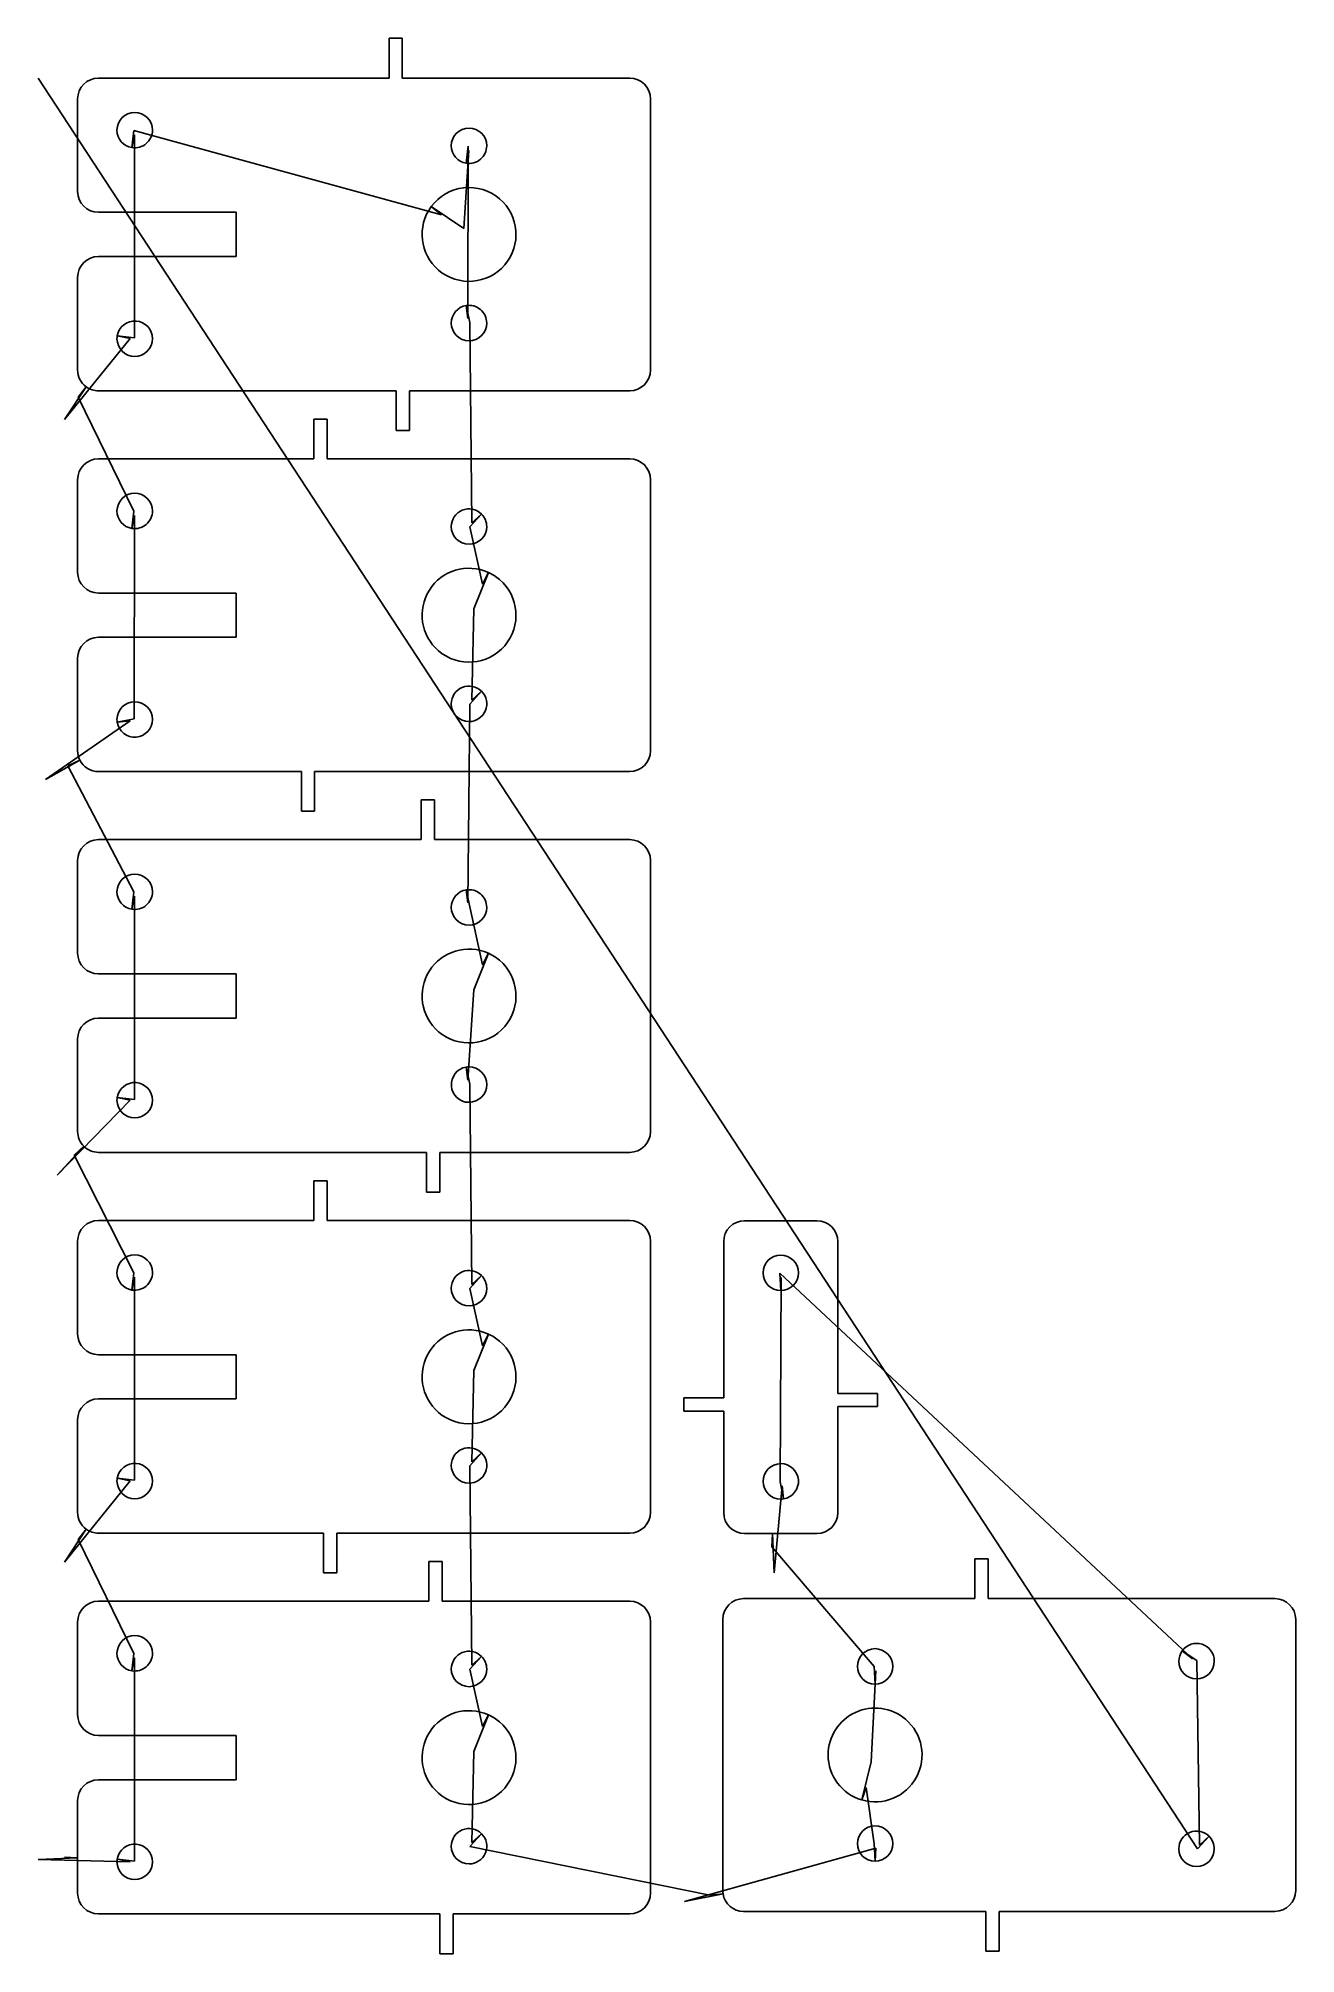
# Model space of a CAD drawing. Extents: x 0.86 to 5.6, y 0.85 to 8.08.
import ezdxf

# ---------------------------------------------------------------- set-up
doc = ezdxf.new("R2010")
doc.units = 0
doc.layers.get('0').update_dxf_attribs({"linetype": 'CONTINUOUS'})
for name, color, linetype in [('2', 7, 'CONTINUOUS'), ('5', 7, 'CONTINUOUS'), ('9', 7, 'CONTINUOUS')]:
    doc.layers.add(name, color=color, linetype=linetype)

msp = doc.modelspace()

# ---------------------------------------------------------------- linework, layer by layer
at = {"color": 0, "linetype": 'CONTINUOUS'}
for p, q in [((2.18, 8.0827), (2.23, 8.0827)), ((0.8564, 7.9327), (5.2312, 1.2453)), ((2.3781, 7.4161), (1.2171, 7.735)), ((1.2196, 7.7185), (1.2193, 6.9514)), ((2.477, 7.0241), (2.4788, 7.6759)), ((2.4813, 7.6594), (2.4626, 7.3644)), ((1.2028, 6.949), (0.9553, 6.6428)), ((2.4925, 6.2525), (2.4845, 7.0092)), ((1.0063, 6.7277), (1.2171, 6.297)), ((1.8966, 6.6447), (1.9466, 6.6447)), ((2.257, 6.6016), (2.207, 6.6016)), ((1.2196, 6.2805), (1.2184, 5.5131)), ((2.5324, 6.0212), (2.4848, 6.2377)), ((2.4925, 5.5832), (2.4996, 5.9278)), ((1.2035, 5.5056), (0.8841, 5.2835)), ((2.477, 4.8176), (2.4848, 5.5684)), ((0.9681, 5.336), (1.2171, 4.8591)), ((1.8993, 5.1636), (1.8493, 5.1636)), ((2.3015, 5.2068), (2.3515, 5.2068)), ((1.2196, 4.8426), (1.2193, 4.0756)), ((2.5324, 4.5833), (2.4845, 4.8026)), ((2.477, 4.1483), (2.4996, 4.4898)), ((2.4925, 3.3767), (2.4845, 4.1333)), ((1.2028, 4.0731), (0.9275, 3.7893)), ((0.9912, 3.8651), (1.2171, 3.4211)), ((1.8966, 3.7688), (1.9466, 3.7688)), ((2.3718, 3.7257), (2.3218, 3.7257)), ((1.2196, 3.4046), (1.2193, 2.6376)), ((5.2125, 1.9629), (3.6554, 3.4202)), ((3.6605, 3.4035), (3.6557, 2.6316)), ((2.5324, 3.1453), (2.4848, 3.3618)), ((2.4925, 2.7074), (2.4996, 3.0519)), ((4.0237, 2.9156), (4.0237, 2.9656)), ((3.293, 2.9491), (3.293, 2.8991)), ((2.4925, 1.9387), (2.4848, 2.6926)), ((1.2028, 2.6351), (0.9553, 2.3289)), ((3.6632, 2.6167), (3.6333, 2.2881)), ((1.0063, 2.4138), (1.2171, 1.9832)), ((2.3303, 2.3309), (2.3803, 2.3309)), ((3.6246, 2.3868), (4.0115, 1.9342)), ((4.4408, 2.3407), (4.3908, 2.3407)), ((1.9831, 2.2877), (1.9331, 2.2877)), ((1.2196, 1.9667), (1.2193, 1.1997)), ((5.2383, 1.2595), (5.2284, 1.9575)), ((2.5324, 1.7074), (2.4848, 1.9239)), ((4.0166, 1.9176), (4.0001, 1.5743)), ((2.4925, 1.2694), (2.4996, 1.6139)), ((3.9805, 1.4773), (4.0115, 1.2649)), ((3.3911, 1.0704), (2.4848, 1.2546)), ((4.0166, 1.2483), (3.295, 1.0464)), ((1.2028, 1.1972), (0.8564, 1.2057)), ((2.4217, 0.8498), (2.3717, 0.8498)), ((4.4322, 0.8596), (4.4822, 0.8596))]:
    msp.add_line(p, q, dxfattribs=at)
at = {"layer": '2', "color": 2, "linetype": 'CONTINUOUS'}
for p, q in [((2.18, 7.9327), (2.18, 8.0827)), ((2.23, 7.9327), (2.23, 8.0827)), ((2.207, 6.7516), (2.207, 6.6016)), ((2.257, 6.7516), (2.257, 6.6016)), ((1.8966, 6.4947), (1.8966, 6.6447)), ((1.9466, 6.4947), (1.9466, 6.6447)), ((1.8493, 5.3136), (1.8493, 5.1636)), ((1.8993, 5.3136), (1.8993, 5.1636)), ((2.3015, 5.0568), (2.3015, 5.2068)), ((2.3515, 5.0568), (2.3515, 5.2068)), ((2.3218, 3.8757), (2.3218, 3.7257)), ((2.3718, 3.8757), (2.3718, 3.7257)), ((1.8966, 3.6188), (1.8966, 3.7688)), ((1.9466, 3.6188), (1.9466, 3.7688)), ((3.8737, 2.9656), (4.0237, 2.9656)), ((3.443, 2.9491), (3.293, 2.9491)), ((3.443, 2.8991), (3.293, 2.8991)), ((3.8737, 2.9156), (4.0237, 2.9156)), ((1.9331, 2.4377), (1.9331, 2.2877)), ((1.9831, 2.4377), (1.9831, 2.2877)), ((2.3303, 2.1809), (2.3303, 2.3309)), ((2.3803, 2.1809), (2.3803, 2.3309)), ((4.3908, 2.1907), (4.3908, 2.3407)), ((4.4408, 2.1907), (4.4408, 2.3407)), ((2.3717, 0.9998), (2.3717, 0.8498)), ((2.4217, 0.9998), (2.4217, 0.8498)), ((4.4322, 1.0096), (4.4322, 0.8596)), ((4.4822, 1.0096), (4.4822, 0.8596))]:
    msp.add_line(p, q, dxfattribs=at)
at = {"layer": '5', "color": 5, "linetype": 'CONTINUOUS'}
for p, q in [((1.0835, 7.9327), (2.18, 7.9327)), ((2.23, 7.9327), (3.0882, 7.9327)), ((1.0048, 7.8539), (1.0048, 7.5043)), ((3.1669, 7.8539), (3.1669, 6.8303)), ((1.0835, 7.4256), (1.6032, 7.4256)), ((1.6032, 7.4256), (1.6032, 7.2586)), ((1.6032, 7.2586), (1.0835, 7.2586)), ((1.0048, 7.1799), (1.0048, 6.8303)), ((2.207, 6.7516), (1.0835, 6.7516)), ((3.0882, 6.7516), (2.257, 6.7516)), ((1.0835, 6.4947), (1.8966, 6.4947)), ((1.9466, 6.4947), (3.0882, 6.4947)), ((1.0048, 6.416), (1.0048, 6.0664)), ((3.1669, 6.416), (3.1669, 5.3924)), ((1.0835, 5.9876), (1.6032, 5.9876)), ((1.6032, 5.9876), (1.6032, 5.8207)), ((1.6032, 5.8207), (1.0835, 5.8207)), ((1.0048, 5.742), (1.0048, 5.3924)), ((1.8493, 5.3136), (1.0835, 5.3136)), ((3.0882, 5.3136), (1.8993, 5.3136)), ((1.0835, 5.0568), (2.3015, 5.0568)), ((2.3515, 5.0568), (3.0882, 5.0568)), ((1.0048, 4.978), (1.0048, 4.6284)), ((3.1669, 4.978), (3.1669, 3.9544)), ((1.0835, 4.5497), (1.6032, 4.5497)), ((1.6032, 4.5497), (1.6032, 4.3828)), ((1.6032, 4.3828), (1.0835, 4.3828)), ((1.0048, 4.304), (1.0048, 3.9544)), ((2.3218, 3.8757), (1.0835, 3.8757)), ((3.0882, 3.8757), (2.3718, 3.8757)), ((1.0835, 3.6188), (1.8966, 3.6188)), ((1.9466, 3.6188), (3.0882, 3.6188)), ((3.7949, 3.6176), (3.5217, 3.6176)), ((1.0048, 3.5401), (1.0048, 3.1905)), ((3.1669, 3.5401), (3.1669, 2.5165)), ((3.443, 3.5389), (3.443, 2.9491)), ((3.8737, 2.9656), (3.8737, 3.5389)), ((1.0835, 3.1118), (1.6032, 3.1118)), ((1.6032, 3.1118), (1.6032, 2.9448)), ((1.6032, 2.9448), (1.0835, 2.9448)), ((3.443, 2.8991), (3.443, 2.5152)), ((3.8737, 2.5152), (3.8737, 2.9156)), ((1.0048, 2.8661), (1.0048, 2.5165)), ((1.9331, 2.4377), (1.0835, 2.4377)), ((3.0882, 2.4377), (1.9831, 2.4377)), ((3.5217, 2.4365), (3.6268, 2.4365)), ((3.6268, 2.4365), (3.7949, 2.4365)), ((1.0835, 2.1809), (2.3303, 2.1809)), ((2.3803, 2.1809), (3.0882, 2.1809)), ((4.3908, 2.1907), (3.5183, 2.1907)), ((5.523, 2.1907), (4.4408, 2.1907)), ((1.0048, 2.1022), (1.0048, 1.7526)), ((3.1669, 2.1022), (3.1669, 1.0785)), ((3.4396, 2.112), (3.4396, 1.0883)), ((5.6017, 2.112), (5.6017, 1.0883)), ((1.0835, 1.6738), (1.6032, 1.6738)), ((1.6032, 1.6738), (1.6032, 1.5069)), ((1.6032, 1.5069), (1.0835, 1.5069)), ((1.0048, 1.4281), (1.0048, 1.2122)), ((1.0048, 1.2122), (1.0048, 1.0785)), ((2.3717, 0.9998), (1.0835, 0.9998)), ((3.0882, 0.9998), (2.4217, 0.9998)), ((3.5183, 1.0096), (4.4322, 1.0096)), ((4.4822, 1.0096), (5.523, 1.0096))]:
    msp.add_line(p, q, dxfattribs=at)
for centre, radius, start, end in [((1.0835, 7.8539), 0.0787, 90, 180), ((3.0882, 7.8539), 0.0787, 360, 90), ((1.2202, 7.7358), 0.0669, 360, 180), ((2.4819, 7.6768), 0.0669, 360, 180), ((1.2202, 7.7358), 0.0669, 180, 261), ((1.2202, 7.7358), 0.0669, 261, 0), ((2.4819, 7.6768), 0.0669, 180, 261), ((2.4819, 7.6768), 0.0669, 261, 0), ((1.0835, 7.5043), 0.0787, 180, 270), ((2.4819, 7.3421), 0.1772, 49.48577, 143.53719), ((2.4819, 7.3421), 0.1772, 229.48577, 49.48577), ((2.4819, 7.3421), 0.1772, 143.53719, 229.48577), ((1.0835, 7.1799), 0.0787, 90, 180), ((2.4819, 7.0075), 0.0669, 99, 180), ((2.4819, 7.0075), 0.0669, 360, 99), ((1.2202, 6.9484), 0.0669, 171, 180), ((1.2202, 6.9484), 0.0669, 180, 360), ((1.2202, 6.9484), 0.0669, 360, 171), ((2.4819, 7.0075), 0.0669, 180, 360), ((1.0835, 6.8303), 0.0787, 180, 234), ((3.0882, 6.8303), 0.0787, 270, 360), ((1.0835, 6.8303), 0.0787, 234, 270), ((1.0835, 6.416), 0.0787, 90, 180), ((3.0882, 6.416), 0.0787, 360, 90), ((1.2202, 6.2979), 0.0669, 360, 180), ((1.2202, 6.2979), 0.0669, 180, 261), ((1.2202, 6.2979), 0.0669, 261, 0), ((2.4819, 6.2388), 0.0669, 45, 180), ((2.4819, 6.2388), 0.0669, 180, 360), ((2.4819, 6.2388), 0.0669, 360, 45), ((2.4819, 5.9042), 0.1772, 65.69146, 229.48577), ((1.0835, 6.0664), 0.0787, 180, 270), ((2.4819, 5.9042), 0.1772, 229.48577, 49.48577), ((2.4819, 5.9042), 0.1772, 49.48577, 65.69146), ((1.0835, 5.742), 0.0787, 90, 180), ((1.2202, 5.5105), 0.0669, 360, 180), ((2.4819, 5.5695), 0.0669, 45, 180), ((2.4819, 5.5695), 0.0669, 180, 270), ((2.4819, 5.5695), 0.0669, 270, 45), ((1.2202, 5.5105), 0.0669, 180, 189), ((1.2202, 5.5105), 0.0669, 189, 360), ((1.0835, 5.3924), 0.0787, 180, 207), ((1.0835, 5.3924), 0.0787, 207, 270), ((3.0882, 5.3924), 0.0787, 270, 360), ((1.0835, 4.978), 0.0787, 90, 180), ((3.0882, 4.978), 0.0787, 360, 90), ((1.2202, 4.8599), 0.0669, 360, 180), ((1.2202, 4.8599), 0.0669, 180, 261), ((1.2202, 4.8599), 0.0669, 261, 0), ((2.4819, 4.8009), 0.0669, 99, 180), ((2.4819, 4.8009), 0.0669, 360, 99), ((2.4819, 4.8009), 0.0669, 180, 360), ((2.4819, 4.4662), 0.1772, 65.69146, 229.48577), ((1.0835, 4.6284), 0.0787, 180, 270), ((2.4819, 4.4662), 0.1772, 229.48577, 49.48577), ((2.4819, 4.4662), 0.1772, 49.48577, 65.69146), ((1.0835, 4.304), 0.0787, 90, 180), ((2.4819, 4.1316), 0.0669, 99, 270), ((2.4819, 4.1316), 0.0669, 90, 99), ((2.4819, 4.1316), 0.0669, 270, 90), ((1.2202, 4.0725), 0.0669, 360, 171), ((1.2202, 4.0725), 0.0669, 171, 180), ((1.2202, 4.0725), 0.0669, 180, 360), ((1.0835, 3.9544), 0.0787, 180, 225), ((3.0882, 3.9544), 0.0787, 270, 360), ((1.0835, 3.9544), 0.0787, 225, 270), ((1.0835, 3.5401), 0.0787, 90, 180), ((3.0882, 3.5401), 0.0787, 360, 90), ((3.5217, 3.5389), 0.0787, 90, 180), ((3.7949, 3.5389), 0.0787, 360, 90), ((1.2202, 3.422), 0.0669, 360, 180), ((3.6583, 3.4208), 0.0669, 0, 180), ((1.2202, 3.422), 0.0669, 180, 261), ((1.2202, 3.422), 0.0669, 261, 0), ((2.4819, 3.3629), 0.0669, 45, 180), ((2.4819, 3.3629), 0.0669, 360, 45), ((3.6583, 3.4208), 0.0669, 180, 270), ((3.6583, 3.4208), 0.0669, 270, 360), ((2.4819, 3.3629), 0.0669, 180, 360), ((1.0835, 3.1905), 0.0787, 180, 270), ((2.4819, 3.0283), 0.1772, 65.69146, 229.48577), ((2.4819, 3.0283), 0.1772, 49.48577, 65.69146), ((2.4819, 3.0283), 0.1772, 229.48577, 49.48577), ((1.0835, 2.8661), 0.0787, 90, 180), ((2.4819, 2.6936), 0.0669, 45, 180), ((1.2202, 2.6346), 0.0669, 360, 171), ((2.4819, 2.6936), 0.0669, 180, 270), ((2.4819, 2.6936), 0.0669, 270, 45), ((3.6583, 2.6334), 0.0669, 90, 270), ((3.6583, 2.6334), 0.0669, 279, 90), ((1.2202, 2.6346), 0.0669, 171, 180), ((1.2202, 2.6346), 0.0669, 180, 360), ((3.6583, 2.6334), 0.0669, 270, 279), ((1.0835, 2.5165), 0.0787, 180, 234), ((3.0882, 2.5165), 0.0787, 270, 360), ((3.5217, 2.5152), 0.0787, 180, 270), ((3.7949, 2.5152), 0.0787, 270, 360), ((1.0835, 2.5165), 0.0787, 234, 270), ((1.0835, 2.1022), 0.0787, 90, 180), ((3.0882, 2.1022), 0.0787, 360, 90), ((3.5183, 2.112), 0.0787, 90, 180), ((5.523, 2.112), 0.0787, 360, 90), ((1.2202, 1.9841), 0.0669, 360, 180), ((1.2202, 1.9841), 0.0669, 180, 261), ((1.2202, 1.9841), 0.0669, 261, 0), ((2.4819, 1.925), 0.0669, 45, 180), ((2.4819, 1.925), 0.0669, 360, 45), ((4.0144, 1.9348), 0.0669, 90, 270), ((4.0144, 1.9348), 0.0669, 270, 90), ((5.2277, 1.9545), 0.0669, 144, 180), ((5.2277, 1.9545), 0.0669, 180, 360), ((5.2277, 1.9545), 0.0669, 360, 144), ((2.4819, 1.925), 0.0669, 180, 360), ((1.0835, 1.7526), 0.0787, 180, 270), ((2.4819, 1.5903), 0.1772, 65.69146, 229.48577), ((2.4819, 1.5903), 0.1772, 49.48577, 65.69146), ((4.0144, 1.6002), 0.1772, 49.48577, 180), ((2.4819, 1.5903), 0.1772, 229.48577, 49.48577), ((4.0144, 1.6002), 0.1772, 253.62253, 49.48577), ((4.0144, 1.6002), 0.1772, 180, 253.62253), ((1.0835, 1.4281), 0.0787, 90, 180), ((2.4819, 1.2557), 0.0669, 45, 180), ((2.4819, 1.2557), 0.0669, 270, 45), ((4.0144, 1.2655), 0.0669, 90, 270), ((4.0144, 1.2655), 0.0669, 270, 90), ((5.2277, 1.2458), 0.0669, 45, 180), ((1.2202, 1.1966), 0.0669, 360, 171), ((2.4819, 1.2557), 0.0669, 180, 270), ((5.2277, 1.2458), 0.0669, 180, 360), ((5.2277, 1.2458), 0.0669, 360, 45), ((1.2202, 1.1966), 0.0669, 171, 180), ((1.2202, 1.1966), 0.0669, 180, 360), ((3.5183, 1.0883), 0.0787, 180, 189), ((5.523, 1.0883), 0.0787, 270, 360), ((1.0835, 1.0785), 0.0787, 180, 270), ((3.0882, 1.0785), 0.0787, 270, 360), ((3.5183, 1.0883), 0.0787, 189, 270)]:
    msp.add_arc(centre, radius, start, end, dxfattribs=at)
at = {"layer": '9', "color": 9, "linetype": 'CONTINUOUS'}
for p, q in [((1.2171, 7.735), (1.2097, 7.6697)), ((1.2196, 7.7185), (1.2097, 7.6697)), ((2.4788, 7.6759), (2.4714, 7.6107)), ((2.4813, 7.6594), (2.4714, 7.6107)), ((2.4626, 7.3644), (2.3394, 7.4474)), ((2.3781, 7.4161), (2.3394, 7.4474)), ((2.4845, 7.0092), (2.4714, 7.0736)), ((2.477, 7.0241), (2.4714, 7.0736)), ((1.2193, 6.9514), (1.1541, 6.9589)), ((1.2028, 6.949), (1.1541, 6.9589)), ((0.9553, 6.6428), (1.0373, 6.7666)), ((1.0063, 6.7277), (1.0373, 6.7666)), ((1.2171, 6.297), (1.2097, 6.2318)), ((1.2196, 6.2805), (1.2097, 6.2318)), ((2.4848, 6.2377), (2.5292, 6.2861)), ((2.4925, 6.2525), (2.5292, 6.2861)), ((2.4996, 5.9278), (2.5548, 6.0656)), ((2.5324, 6.0212), (2.5548, 6.0656)), ((2.4848, 5.5684), (2.5292, 5.6169)), ((2.4925, 5.5832), (2.5292, 5.6169)), ((1.2184, 5.5131), (1.1541, 5.5)), ((1.2035, 5.5056), (1.1541, 5.5)), ((0.8841, 5.2835), (1.0134, 5.3566)), ((0.9681, 5.336), (1.0134, 5.3566)), ((1.2171, 4.8591), (1.2097, 4.7938)), ((2.4845, 4.8026), (2.4714, 4.867)), ((2.477, 4.8176), (2.4714, 4.867)), ((1.2196, 4.8426), (1.2097, 4.7938)), ((2.4996, 4.4898), (2.5548, 4.6277)), ((2.5324, 4.5833), (2.5548, 4.6277)), ((2.4845, 4.1333), (2.4714, 4.1977)), ((2.477, 4.1483), (2.4714, 4.1977)), ((1.2193, 4.0756), (1.1541, 4.083)), ((1.2028, 4.0731), (1.1541, 4.083)), ((0.9275, 3.7893), (1.0279, 3.8987)), ((0.9912, 3.8651), (1.0279, 3.8987)), ((1.2171, 3.4211), (1.2097, 3.3559)), ((1.2196, 3.4046), (1.2097, 3.3559)), ((2.4848, 3.3618), (2.5292, 3.4103)), ((2.4925, 3.3767), (2.5292, 3.4103)), ((3.6554, 3.4202), (3.6583, 3.3538)), ((3.6605, 3.4035), (3.6583, 3.3538)), ((2.4996, 3.0519), (2.5548, 3.1897)), ((2.5324, 3.1453), (2.5548, 3.1897)), ((2.4848, 2.6926), (2.5292, 2.741)), ((2.4925, 2.7074), (2.5292, 2.741)), ((1.2193, 2.6376), (1.1541, 2.6451)), ((1.2028, 2.6351), (1.1541, 2.6451)), ((3.6557, 2.6316), (3.6688, 2.5672)), ((3.6632, 2.6167), (3.6688, 2.5672)), ((0.9553, 2.3289), (1.0373, 2.4528)), ((1.0063, 2.4138), (1.0373, 2.4528)), ((3.6246, 2.3868), (3.6268, 2.4365)), ((3.6333, 2.2881), (3.6268, 2.4365)), ((1.2171, 1.9832), (1.2097, 1.9179)), ((1.2196, 1.9667), (1.2097, 1.9179)), ((2.4848, 1.9239), (2.5292, 1.9723)), ((2.4925, 1.9387), (2.5292, 1.9723)), ((5.2284, 1.9575), (5.1735, 1.9938)), ((5.2125, 1.9629), (5.1735, 1.9938)), ((4.0115, 1.9342), (4.0144, 1.8679)), ((4.0166, 1.9176), (4.0144, 1.8679)), ((2.4996, 1.6139), (2.5548, 1.7518)), ((2.5324, 1.7074), (2.5548, 1.7518)), ((4.0001, 1.5743), (3.9644, 1.4302)), ((3.9805, 1.4773), (3.9644, 1.4302)), ((2.4848, 1.2546), (2.5292, 1.303)), ((2.4925, 1.2694), (2.5292, 1.303)), ((4.0115, 1.2649), (4.0144, 1.1986)), ((4.0166, 1.2483), (4.0144, 1.1986)), ((5.2312, 1.2453), (5.275, 1.2932)), ((5.2383, 1.2595), (5.275, 1.2932)), ((0.8564, 1.2057), (1.0048, 1.2122)), ((0.9551, 1.2144), (1.0048, 1.2122)), ((1.2193, 1.1997), (1.1541, 1.2071)), ((1.2028, 1.1972), (1.1541, 1.2071)), ((3.295, 1.0464), (3.4406, 1.076)), ((3.3911, 1.0704), (3.4406, 1.076))]:
    msp.add_line(p, q, dxfattribs=at)

doc.saveas('drawing.dxf')
